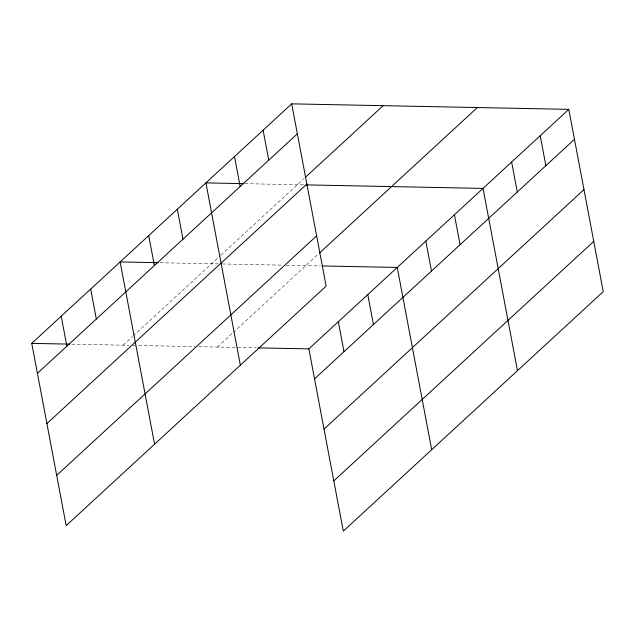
<?xml version="1.0" encoding="UTF-8"?>
<svg xmlns="http://www.w3.org/2000/svg" width="635" height="635" viewBox="0 0 635 635"><rect width="100%" height="100%" fill="white"/><g stroke="black" fill="none" stroke-linecap="round" stroke-linejoin="round"><path stroke-width="0.48" stroke-dasharray="3.17 2.38" d="M123.198 345.186L132.54 336.582M133.255 335.923L220.154 255.849M220.869 255.191L303.792 178.784M217.416 347.059L232.505 333.161M233.228 332.494L318.667 253.77M244.824 183.666L304.228 184.848M160.02 262.731L218.448 263.89M222.377 263.969L282.242 265.16M286.171 265.24L320.389 265.914M71.636 344.162L129.088 345.305M133.009 345.384L194.842 346.615M198.771 346.694L256.334 347.837"/><path stroke-width="0.95" d="M291.695 103.854L326.136 286.123L66.191 525.637L31.75 343.368L291.695 103.854L568.809 109.363L603.25 291.632L343.305 531.146L308.864 348.877L568.809 109.363M37.409 373.324L297.355 133.81M305.229 177.467L383.143 105.672M46.911 423.585L306.856 184.071M56.69 475.369L316.635 235.855M319.381 253.111L477.361 107.545M314.523 378.833L574.469 139.319M324.025 429.101L583.97 189.587M333.804 480.885L593.757 241.371M243.856 183.65L205.915 182.896L240.355 365.157M306.197 184.888L483.029 188.405L517.469 370.673M158.075 262.692L120.134 261.938L154.567 444.198M322.334 265.954L397.248 267.446L431.689 449.707M31.75 343.368L69.691 344.122M258.278 347.877L308.864 348.877M540.218 135.715L545.878 165.671M511.619 162.06L517.287 192.016M454.438 214.749L460.097 244.705M425.839 241.102L431.498 271.058M367.784 294.592L373.443 324.548M338.328 321.739L343.987 351.695M263.104 130.199L268.764 160.155M234.505 156.551L240.165 186.507M177.324 209.24L182.983 239.197M148.725 235.585L154.384 265.541M90.67 289.076L96.329 319.032M61.214 316.222L66.873 346.178"/></g></svg>
